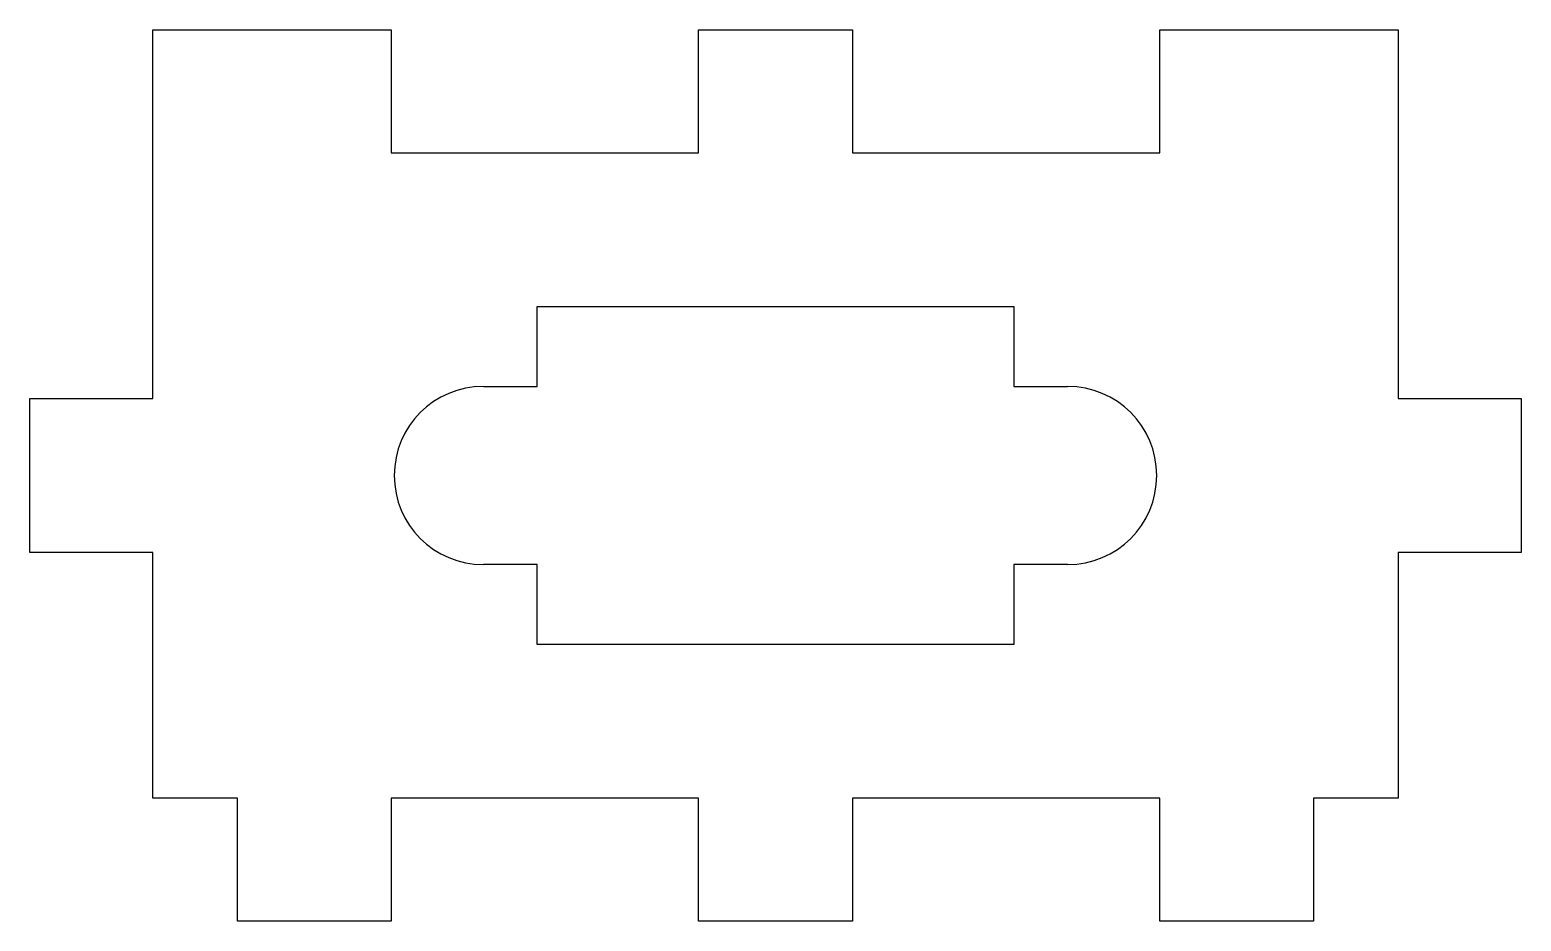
# Model space of a CAD drawing. Header units: millimetres. Extents: x -16.5 to 32, y -9 to 20.
import ezdxf

# ---------------------------------------------------------------- set-up
doc = ezdxf.new("R2010")
doc.units = ezdxf.units.MM

msp = doc.modelspace()

# ---------------------------------------------------------------- linework, layer by layer
at = {"color": 7, "linetype": 'Continuous', "lineweight": 25}
for p, q in [((-12.5, 20), (-4.75, 20)), ((-12.5, 8), (-12.5, 20)), ((-4.75, 20), (-4.75, 16)), ((5.25, 20), (10.25, 20)), ((5.25, 16), (5.25, 20)), ((10.25, 20), (10.25, 16)), ((20.25, 20), (28, 20)), ((20.25, 16), (20.25, 20)), ((28, 20), (28, 8)), ((-4.75, 16), (5.25, 16)), ((10.25, 16), (20.25, 16)), ((0, 8.4), (0, 11)), ((0, 11), (15.5, 11)), ((15.5, 11), (15.5, 8.4)), ((-1.75, 8.4), (0, 8.4)), ((15.5, 8.4), (17.25, 8.4)), ((-16.5, 8), (-12.5, 8)), ((-16.5, 3), (-16.5, 8)), ((28, 8), (32, 8)), ((32, 8), (32, 3)), ((-12.5, 3), (-16.5, 3)), ((-12.5, -5), (-12.5, 3)), ((28, 3), (28, -5)), ((32, 3), (28, 3)), ((0, 2.6), (-1.75, 2.6)), ((0, 0), (0, 2.6)), ((17.25, 2.6), (15.5, 2.6)), ((15.5, 2.6), (15.5, 0)), ((15.5, 0), (0, 0)), ((-9.75, -5), (-12.5, -5)), ((-9.75, -9), (-9.75, -5)), ((-4.75, -5), (-4.75, -9)), ((5.25, -5), (-4.75, -5)), ((5.25, -9), (5.25, -5)), ((10.25, -5), (10.25, -9)), ((20.25, -5), (10.25, -5)), ((20.25, -9), (20.25, -5)), ((25.25, -5), (25.25, -9)), ((28, -5), (25.25, -5)), ((-4.75, -9), (-9.75, -9)), ((10.25, -9), (5.25, -9)), ((25.25, -9), (20.25, -9))]:
    msp.add_line(p, q, dxfattribs=at)
for centre, start, end in [((-1.75, 5.5), 90, 270), ((17.25, 5.5), 270, 90)]:
    msp.add_arc(centre, 2.9, start, end, dxfattribs=at)

doc.saveas('drawing.dxf')
